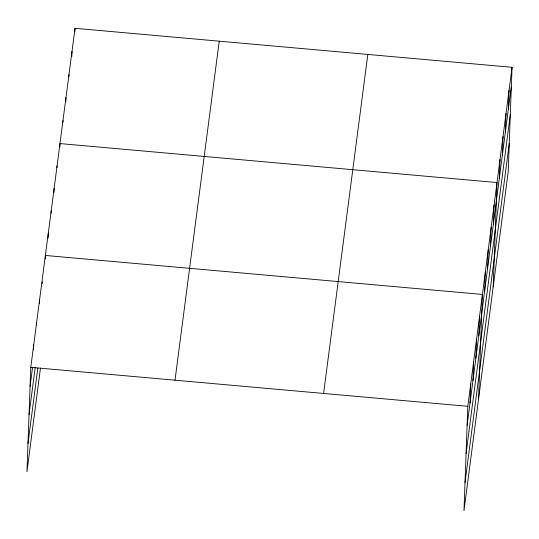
<?xml version="1.0" encoding="UTF-8"?>
<svg xmlns="http://www.w3.org/2000/svg" width="539" height="539" viewBox="0 0 539 539"><rect width="100%" height="100%" fill="white"/><g stroke="black" fill="none" stroke-linecap="round" stroke-linejoin="round"><path stroke-width="0.81" d="M512.05 67.301L467.812 406.318L463.985 510.689L508.223 171.672L512.05 67.301L75.015 28.311L30.777 367.329L26.95 471.699L40.465 368.11M33.512 349.919L33.694 344.953M36.524 325.064L36.618 322.578M39.414 303.511L39.536 300.203M42.244 283.622L42.305 281.964M45.256 258.76L45.377 255.452L482.412 294.442L478.585 398.813M48.112 238.043L48.294 233.077M51.124 213.188L51.212 210.702M53.981 192.463L54.136 188.327M56.993 167.609L57.053 165.951M59.849 146.884L59.97 143.576L497.012 182.566L493.185 286.937M62.922 122.178L62.982 120.52M65.839 101.608L65.987 97.471M68.904 76.902L68.999 74.416M71.822 56.332L72.004 51.367M74.894 31.619L75.015 28.311M470.035 402.977L470.736 383.943M472.959 380.601L473.653 361.568M475.876 358.226L476.57 339.193M478.794 335.851L479.494 316.817M484.635 291.1L485.329 272.067M487.552 268.725L488.253 249.692M490.47 246.35L491.17 227.317M493.394 223.975L494.088 204.941M499.323 178.544L500.017 159.51M502.328 155.495L503.028 136.461M505.333 132.439L506.033 113.406M508.344 109.383L509.045 90.35M30.076 386.362L32.569 367.302M29.045 414.525L35.21 367.288M27.981 443.536L37.824 368.124M175 380.197L219.238 41.18M323.595 393.45L367.827 54.432M467.118 425.352L511.349 86.334M466.087 453.515L510.318 114.497M465.022 482.526L509.254 143.509M30.777 367.329L467.812 406.318"/></g></svg>
